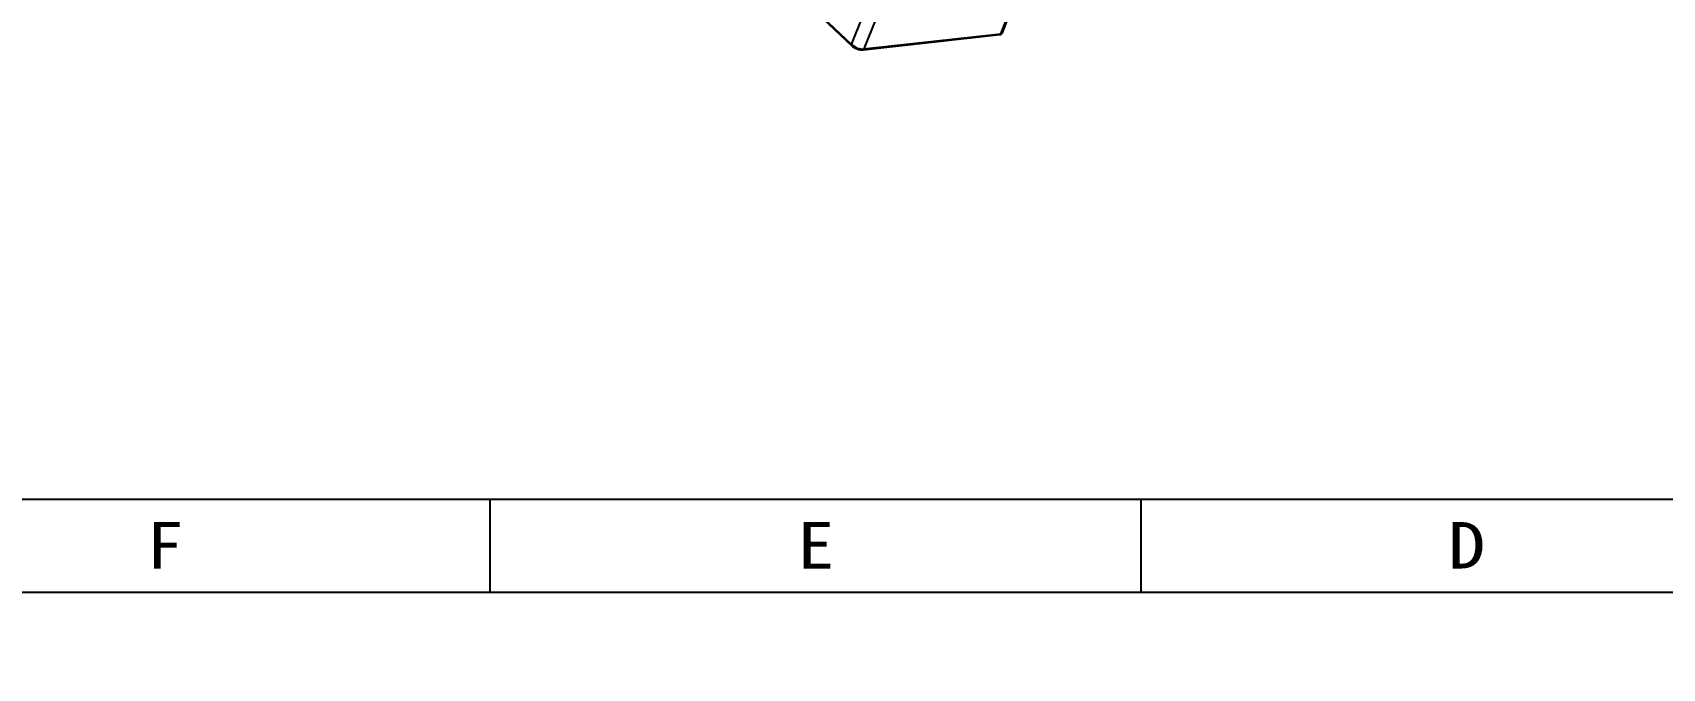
# Model space of a CAD drawing. Header units: millimetres. Extents: x 0 to 1853, y 0 to 821.
# Drawn here: x 1454.1 to 1629.4, y 392.6 to 460.9 of the extents above; entities that cross this region are included whole.
import ezdxf
from ezdxf.enums import TextEntityAlignment as Align

# ---------------------------------------------------------------- set-up
doc = ezdxf.new("R2010")
doc.units = ezdxf.units.MM
doc.header["$MEASUREMENT"] = 0
doc.layers.get('0').update_dxf_attribs({"linetype": 'CONTINUOUS'})
doc.layers.get('Defpoints').update_dxf_attribs({"linetype": 'CONTINUOUS'})
doc.layers.add('5', color=7, linetype='CONTINUOUS')
doc.styles.get("Standard").update_dxf_attribs({"font": 'txt', "bigfont": 'gbcbig.shx'})
doc.styles.add('TEXTSTYLE_0', font='txt', dxfattribs={"width": 0.8})
doc.dimstyles.get("Standard").update_dxf_attribs({"dimtxt": 3.5, "dimasz": 2, "dimexe": 0.18, "dimexo": 0.0625, "dimgap": 0.09, "dimtad": 0, "dimzin": 0, "dimdsep": 46, "dimtxsty": 'Standard', "dimblk": 'OPEN30', "dimcen": 0.09, "dimclrd": 3, "dimclre": 3, "dimclrt": 6, "dimadec": 0, "dimazin": 0, "dimtfac": 1, "dimtdec": 4, "dimtofl": 0, "dimtmove": 0, "dimatfit": 3, "dimldrblk": 'OPEN30', "dimfxl": 0, "dimtolj": 1, "dimtzin": 0, "dimlwd": 0, "dimlwe": 0, "dimarcsym": 0})

# ---------------------------------------------------------------- blocks, each defined once
blk = doc.blocks.new('_Open30')
at = {"color": 0, "linetype": 'ByBlock', "lineweight": -2}
for p, q in [((-1, 0.268), (0, 0)), ((0, 0), (-1, -0.268)), ((0, 0), (-1, 0))]:
    blk.add_line(p, q, dxfattribs=at)
blk = doc.blocks.new('*D109')
at = {"color": 3}
for p, q in [((1657.14, 691.76), (1661.99, 689.6)), ((1666.01, 687.77), (1666.19, 687.77)), ((1666.1, 687.68), (1666.1, 687.86))]:
    blk.add_line(p, q, dxfattribs=at)
at = {"layer": 'Defpoints', "color": 0}
for p in [(1663.81, 688.78), (1668.38, 686.75)]:
    blk.add_point(p, dxfattribs=at)
at = {"color": 3, "xscale": 2, "yscale": 2, "zscale": 2, "rotation": 335.9949340820313}
blk.add_blockref('_Open30', (1663.81, 688.78), dxfattribs=at)
at = {"color": 6, "insert": (1654.39, 692.98), "char_height": 3.5, "attachment_point": 5, "rotation": 335.9949}
blk.add_mtext('\\A1;∅5', dxfattribs=at)
blk = doc.blocks.new('nys')
at = {"layer": '5', "color": 23}
for p, q in [((723.35, -175.98), (758.53, -249.28)), ((723.38, -175.86), (758.56, -249.15)), ((758.56, -249.15), (760.85, -246.67)), ((761.92, -247.6), (759.63, -250.07)), ((759.51, -250.12), (773.83, -253.87)), ((759.63, -250.07), (773.95, -253.82)), ((773.95, -253.82), (775.52, -252.13)), ((774.14, -253.8), (775.71, -252.1))]:
    blk.add_line(p, q, dxfattribs=at)
for centre, major_axis, ratio, start_param, end_param in [((758.71, -249.19), (0.18, 0.087), 0.579969, 2.170278, 3.141549), ((759.28, -249.34), (-0.734, 0.679), 0.459631, 0.859209, 2.430005), ((759.56, -249.93), (0.051, 0.193), 0.672589, 3.141971, 4.042232), ((773.88, -253.68), (0.051, 0.193), 0.672589, 3.141599, 4.042232), ((773.77, -253.46), (-0.367, 0.339), 0.459631, 2.430005, 3.141602)]:
    blk.add_ellipse(centre, major_axis=major_axis, ratio=ratio, start_param=start_param, end_param=end_param, dxfattribs=at)
for points, knots in [([(758.53, -249.28), (758.55, -249.32), (758.63, -249.46), (758.77, -249.64), (758.89, -249.75), (758.94, -249.78)], [0, 0, 0, 0, 0.262861, 0.763366, 1, 1, 1, 1]), ([(758.94, -249.78), (758.98, -249.83), (759.11, -249.94), (759.31, -250.05), (759.46, -250.11), (759.51, -250.12)], [0, 0, 0, 0, 0.2472, 0.724753, 1, 1, 1, 1]), ([(773.83, -253.87), (773.87, -253.88), (773.95, -253.89), (774.06, -253.86), (774.12, -253.82), (774.14, -253.8)], [0, 0, 0, 0, 0.390656, 0.722758, 1, 1, 1, 1])]:
    blk.add_open_spline(points, degree=3, knots=knots, dxfattribs=at)
blk = doc.blocks.new('SUN_6HWZ35TKK40GSGJE8VEUYAXIAKM')
at = {"color": 7, "linetype": 'Continuous'}
for p, q in [((-584, 10), (-10, 10)), ((-350, 0), (-350, 10)), ((-280, 0), (-280, 10)), ((-594, 0), (0, 0))]:
    blk.add_line(p, q, dxfattribs=at)
at = {"color": 2, "style": 'TEXTSTYLE_0'}
for s, width, p, p2 in [('F', 0.937433, (-386.99, 2.53), (-382.99, 2.53)), ('E', 0.858525, (-316.99, 2.53), (-312.99, 2.53)), ('D', 0.792988, (-246.99, 2.53), (-242.99, 2.53))]:
    blk.add_text(s, height=5, dxfattribs=dict(at, width=width)).set_placement(p, p2, align=Align.FIT)

msp = doc.modelspace()

# ---------------------------------------------------------------- block references
msp.add_blockref('SUN_6HWZ35TKK40GSGJE8VEUYAXIAKM', (1853.352, 400.79))
at = {"rotation": 21.03042602539062}
msp.add_blockref('nys', (744.766, 419.977), dxfattribs=at)

# ---------------------------------------------------------------- dimensions: what is measured, and where the dimension line sits
dim = msp.add_linear_dim(base=(1663.812273475, 688.782428712), p1=(0, 0), p2=(0, 0), dimstyle='Standard')
dim.commit()
dim.dimension.update_dxf_attribs({"geometry": '*D109', "text_midpoint": (1654.389890783, 692.978541807), "dimtype": 160})

doc.saveas('drawing.dxf')
